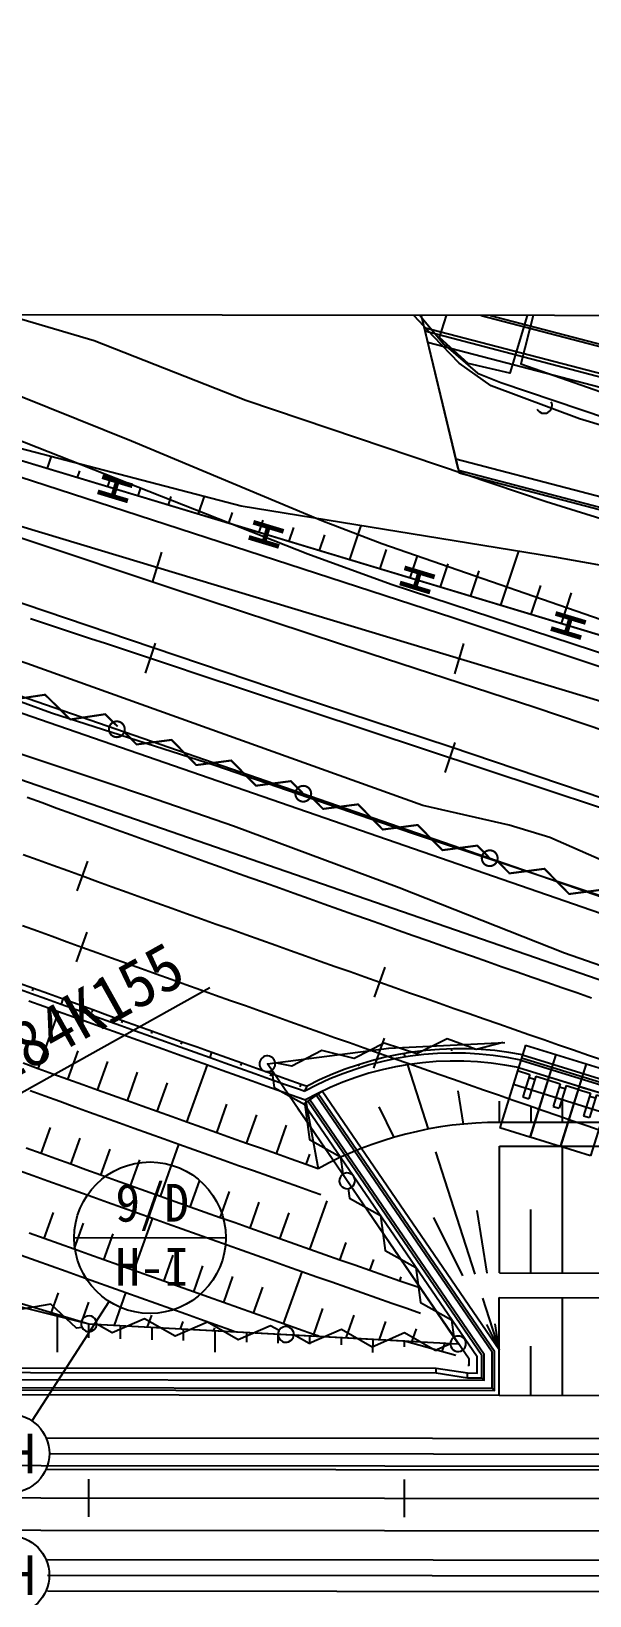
# Model space of a CAD drawing. Header units: millimetres. Extents: x 6886 to 7682, y 1103 to 1809.
# Drawn here: x 7391.7 to 7427, y 1469.7 to 1568.9 of the extents above; entities that cross this region are included whole.
import ezdxf
from ezdxf.enums import TextEntityAlignment as Align
from ezdxf.xclip import XClip

# ---------------------------------------------------------------- set-up
doc = ezdxf.new("R2010")
doc.units = ezdxf.units.MM
doc.header["$LTSCALE"] = 10
doc.header["$MEASUREMENT"] = 0
doc.header["$XCLIPFRAME"] = 2
for name, color, linetype in [('TN-CABL', 4, 'Continuous'), ('TN-MANH', 4, 'Continuous'), ('TZ-BASE', 253, 'Continuous'), ('TZ-CABL', 4, 'Continuous')]:
    doc.layers.add(name, color=color, linetype=linetype)
doc.layers.add('TX-PAPR', color=2, linetype='Continuous', plot=False)
doc.styles.add('GR', font='GulimChe.ttf')
doc.styles.add('SYMBTEXT', font='GulimChe.ttf')
doc.linetypes.add('ZIGZAG', pattern='A,0.0001,-0.2,[131,ltypeshp.shx,S=0.2,R=0,X=-0.2,Y=0],-0.4,[131,ltypeshp.shx,S=0.2,R=180,X=0.2,Y=0],-0.2', length=0.8001)

# ---------------------------------------------------------------- blocks, each defined once
blk = doc.blocks.new('AZ0801')
at = {"color": 0}
blk.add_arc((0, 0), 0.5, 180, 0, dxfattribs=at)
blk = doc.blocks.new('qkd')
at = {"color": 0, "lineweight": -3, "ltscale": 5, "const_width": 0.3}
for points in [[(-1, 0.5), (1, 0.5)], [(0, 0.5), (0, -0.5)], [(-1, -0.5), (1, -0.5)]]:
    blk.add_lwpolyline(points, dxfattribs=at)
blk = doc.blocks.new('7.5m')
at = {"color": 0}
for p, q in [((-1996, 1700), (-2013, -3800)), ((-1996, 1700), (4, 1700)), ((4, 1700), (-13, -3800)), ((-1999, 200), (1, 200)), ((-1999, 0), (-1196, 0)), ((-796, 0), (1, 0)), ((-796, 0), (-796, -1500)), ((-1196, 0), (-1196, -1500)), ((-1196, -200), (-796, -200)), ((-1196, -1500), (-796, -1500)), ((-13, -3800), (-2013, -3800))]:
    blk.add_line(p, q, dxfattribs=at)
blk = doc.blocks.new('smd')
at = {"color": 0, "lineweight": -3, "ltscale": 5, "const_width": 0.13}
blk.add_lwpolyline([(0.5, 0, 1), (-0.5, 0, 1)], format="xyb", close=True, dxfattribs=at)
blk.add_lwpolyline([(12.5, 0), (11.5, 0.5), (9.5, -0.5), (7.5, 0.5), (5.5, -0.5), (3.5, 0.5), (1.5, -0.5), (0.5, 0)], dxfattribs=at)
blk = doc.blocks.new('JD-FGHFFHHF5RSFGS')
at = {"layer": 'TZ-BASE'}
for p, q in [((440.759, 76.476, 44.058), (443.457, 65.277, 44.058)), ((440.826, 76.2, 44.058), (443.391, 65.553, 44.058)), ((417.605, 66.319), (417.353, 65.557)), ((419.409, 65.395), (419.271, 64.978)), ((421.338, 64.851), (421.188, 64.399)), ((423.267, 64.308), (423.105, 63.82)), ((425.195, 63.765), (425.022, 63.242)), ((427.309, 63.782), (426.938, 62.663)), ((429.074, 62.749), (428.854, 62.085)), ((431.024, 62.275), (430.769, 61.507)), ((432.974, 61.802), (432.684, 60.929)), ((437.233, 61.937), (436.515, 59.773)), ((434.924, 61.328), (434.6, 60.351)), ((424.042, 58.315), (424.62, 60.229)), ((438.831, 60.403), (438.431, 59.194)), ((440.789, 59.951), (440.346, 58.616)), ((447.229, 60.312), (446.092, 56.882)), ((442.746, 59.5), (442.261, 58.038)), ((444.703, 59.048), (444.177, 57.46)), ((448.614, 58.133), (448.007, 56.304)), ((450.567, 57.67), (449.923, 55.725)), ((423.59, 52.567), (424.22, 54.466)), ((443.189, 52.535), (443.767, 54.45)), ((442.574, 46.272), (443.203, 48.17)), ((419.267, 38.767), (419.946, 40.649)), ((419.226, 34.264), (419.905, 36.146)), ((438.107, 32.034), (438.773, 33.919)), ((416.437, 32.427), (416.496, 32.592)), ((418.26, 31.583), (418.379, 31.912)), ((416.785, 27.491), (418.091, 31.113)), ((420.203, 31.069), (420.262, 31.234)), ((422.087, 30.392), (422.146, 30.556)), ((423.971, 29.715), (424.03, 29.88)), ((425.856, 29.039), (425.915, 29.204)), ((438.067, 27.534), (438.733, 29.42)), ((447.674, 28.99), (446.036, 23.74)), ((447.674, 28.99), (449.585, 28.401)), ((418.671, 26.812), (419.323, 28.625)), ((420.557, 26.133), (421.209, 27.948)), ((427.682, 28.2), (427.8, 28.529)), ((429.627, 27.691), (429.686, 27.856)), ((439.967, 28.436), (440.034, 28.228)), ((443.011, 28.614), (442.99, 28.749)), ((449.585, 28.401), (447.947, 23.15)), ((422.443, 25.455), (423.094, 27.271)), ((426.219, 24.103), (427.514, 27.729)), ((431.514, 27.019), (431.572, 27.184)), ((437.059, 27.737), (437.103, 27.648)), ((440.193, 27.735), (441.503, 23.659)), ((447.169, 27.367), (447.937, 27.13)), ((447.229, 27.558), (449.14, 26.968)), ((447.937, 27.13), (447.495, 25.697)), ((448.319, 27.012), (447.877, 25.579)), ((447.878, 26.939), (448.261, 26.821)), ((448.32, 27.012), (449.08, 26.777)), ((424.331, 24.779), (424.98, 26.593)), ((433.401, 26.349), (433.459, 26.513)), ((434.785, 26.058), (433.63, 25.267)), ((433.679, 26.064), (433.83, 26.382)), ((443.743, 23.98), (443.411, 26.084)), ((428.108, 23.429), (428.755, 25.245)), ((438.379, 25.069), (439.335, 23.137)), ((446.02, 24.087), (446.021, 25.441)), ((447.495, 25.697), (447.877, 25.579)), ((448.02, 24.085), (448.021, 25.124)), ((450.02, 24.083), (450.021, 25.534)), ((429.998, 22.756), (430.644, 24.574)), ((431.888, 22.084), (432.533, 23.903)), ((416.977, 22.107), (417.571, 23.756)), ((418.866, 21.428), (419.459, 23.078)), ((447.947, 23.15), (446.036, 23.74)), ((420.755, 20.749), (421.347, 22.399)), ((424.537, 19.395), (425.714, 22.691)), ((433.78, 21.413), (434.01, 22.065)), ((441.966, 22.22), (444.46, 14.464)), ((446.011, 14.547), (446.018, 22.587)), ((450.011, 14.543), (450.018, 22.583)), ((422.646, 20.071), (423.236, 21.721)), ((426.429, 18.719), (427.018, 20.37)), ((428.322, 18.045), (428.91, 19.698)), ((430.217, 17.371), (430.803, 19.025)), ((434.009, 16.029), (435.098, 19.117)), ((417.175, 16.722), (417.768, 18.372)), ((422.855, 14.686), (424.032, 17.982)), ((432.112, 16.7), (432.697, 18.352)), ((441.846, 18.064), (443.68, 14.358)), ((445.237, 14.526), (444.607, 18.511)), ((448.011, 14.545), (448.015, 18.565)), ((419.067, 16.043), (419.659, 17.693)), ((420.96, 15.364), (421.551, 17.014)), ((435.907, 15.36), (436.301, 16.482)), ((424.75, 14.009), (425.339, 15.661)), ((426.647, 13.334), (427.235, 14.987)), ((437.806, 14.693), (438.05, 15.39)), ((428.545, 12.659), (429.132, 14.313)), ((432.346, 11.314), (433.51, 14.615)), ((439.706, 14.027), (439.8, 14.297)), ((417.591, 11.927), (418.076, 13.279)), ((421.622, 11.234), (422.35, 13.274)), ((430.445, 11.986), (431.03, 13.639)), ((444.949, 12.943), (446.006, 9.657)), ((446.003, 6.797), (446.009, 12.987)), ((450.003, 6.793), (450.009, 12.983)), ((419.554, 11.435), (420.005, 12.693)), ((434.248, 10.643), (434.828, 12.294)), ((418.006, 9.524), (418.008, 11.823)), ((420.007, 10.422), (420.007, 11.322)), ((422.007, 10.366), (422.007, 11.213)), ((423.72, 11.12), (423.984, 11.858)), ((424.007, 10.311), (424.007, 11.104)), ((425.819, 11.005), (425.982, 11.463)), ((426.006, 10.256), (426.007, 10.995)), ((427.918, 10.891), (427.981, 11.069)), ((436.312, 10.434), (436.811, 11.855)), ((438.41, 10.319), (438.81, 11.465)), ((440.454, 10.107), (440.769, 11.008)), ((445.207, 11.272), (446.006, 9.657)), ((446.006, 9.657), (445.744, 11.317)), ((428.006, 9.514), (428.007, 10.886)), ((430.006, 10.145), (430.007, 10.777)), ((432.006, 10.089), (432.007, 10.668)), ((434.006, 10.034), (434.007, 10.559)), ((436.006, 9.978), (436.007, 10.45)), ((438.006, 9.504), (438.007, 10.341)), ((440.006, 9.867), (440.006, 10.232)), ((442.384, 9.567), (442.58, 10.126)), ((442.006, 9.587), (442.006, 9.673)), ((448.003, 6.795), (448.006, 9.89)), ((442.004, 8.2), (442.005, 8.5)), ((444.004, 7.899), (444.004, 8.199)), ((445.054, 7.748), (444.904, 7.898)), ((445.703, 7.097), (445.554, 7.247)), ((419.996, -0.928), (419.998, 1.472)), ((439.996, -0.948), (439.998, 1.452))]:
    blk.add_line(p, q, dxfattribs=at)
for points, elevation in [([(474.354, 46.075), (453.197, 53.571), (439.15, 58.195), (433.882, 60.114), (398.748, 73.953), (386.767, 78.458), (378.653, 81.218), (361.563, 86.665), (347.173, 90.98), (342.554, 92.195), (333.001, 94.481), (329.393, 95.57), (319.032, 99.095)], 48), ([(489.637, 42.651), (480.395, 46.413), (475.636, 48.185), (455.154, 55.028), (438.564, 60.767), (434.768, 62.218), (422.695, 67.271), (405.159, 74.331)], 47), ([(440.759, 76.476), (453.547, 73.128), (463.222, 70.594), (472.895, 68.062), (482.569, 65.528), (492.243, 62.996), (501.917, 60.462), (511.591, 57.931), (521.266, 55.397)], 44.058), ([(440.799, 76.31), (453.509, 72.983), (463.184, 70.449), (472.857, 67.917), (482.531, 65.383), (492.205, 62.851), (501.879, 60.317), (511.553, 57.785), (521.228, 55.252)], 44.058), ([(441.238, 74.49), (453.091, 71.386), (462.766, 68.853), (472.439, 66.32), (482.113, 63.787), (491.787, 61.255), (501.461, 58.721), (511.135, 56.189), (520.81, 53.656)], 44.058), ([(441.291, 74.269), (453.041, 71.193), (462.715, 68.659), (472.388, 66.127), (482.063, 63.594), (491.736, 61.061), (501.411, 58.528), (511.084, 55.996), (520.759, 53.462)], 44.058), ([(441.464, 73.552), (452.876, 70.564), (462.55, 68.031), (472.224, 65.498), (481.898, 62.965), (491.572, 60.432), (501.246, 57.899), (510.92, 55.367), (520.594, 52.833)], 44.058), ([(443.244, 66.16), (451.179, 64.083), (460.853, 61.549), (470.527, 59.017), (480.201, 56.483), (489.875, 53.951), (499.549, 51.417), (509.224, 48.885), (518.897, 46.352)], 44.058), ([(443.417, 65.443), (451.015, 63.454), (460.688, 60.92), (470.362, 58.388), (480.036, 55.855), (489.71, 53.322), (499.384, 50.789), (509.059, 48.256), (518.732, 45.723)], 44.058), ([(443.457, 65.277), (450.977, 63.309), (460.65, 60.775), (470.324, 58.243), (479.998, 55.709), (489.672, 53.177), (499.346, 50.643), (509.021, 48.111), (518.694, 45.578)], 44.058)]:
    blk.add_lwpolyline(points, dxfattribs=dict(at, elevation=elevation))
for points in [[(403.466, 69.749), (505.267, 39.02), (505.904, 38.827), (506.861, 38.538), (507.818, 38.25), (508.775, 37.961), (509.733, 37.672), (510.69, 37.383), (511.647, 37.094), (512.604, 36.806), (513.561, 36.517), (514.518, 36.229), (515.475, 35.94), (516.433, 35.652), (517.39, 35.364), (518.347, 35.076)], [(520.614, 25.769), (506.603, 30.311), (492.798, 35.017), (473.081, 42.043), (463.995, 45.068), (457.513, 47.255), (448.262, 50.384), (435.939, 54.397), (425.321, 57.907), (415.969, 61.032), (407.145, 63.969), (397.134, 67.187), (386.885, 70.505), (376.577, 73.777), (365.784, 77.05), (354.036, 80.553), (346.802, 82.608), (342.191, 83.8), (333.086, 86.176), (324.78, 88.383), (317.927, 90.079)], [(402.31, 65.919), (504.111, 35.19), (504.748, 34.998), (505.705, 34.709), (506.662, 34.42), (507.62, 34.131), (508.577, 33.842), (509.534, 33.554), (510.492, 33.265), (511.449, 32.976), (512.407, 32.687), (513.364, 32.399), (514.322, 32.11), (515.279, 31.822), (516.237, 31.534), (517.194, 31.246), (518.152, 30.958)], [(415.845, 41.067), (416.785, 40.727), (417.726, 40.387), (418.666, 40.047), (419.607, 39.708), (420.547, 39.369), (421.488, 39.03), (422.429, 38.691), (423.37, 38.352), (424.311, 38.014), (425.252, 37.676), (426.193, 37.338), (427.135, 37.001), (428.076, 36.664), (429.018, 36.327), (429.959, 35.99), (430.901, 35.654), (431.843, 35.318), (432.785, 34.982), (433.727, 34.647), (434.669, 34.312), (435.612, 33.978), (436.554, 33.644), (437.497, 33.31), (438.44, 32.977), (439.383, 32.644), (440.326, 32.311), (441.269, 31.979), (442.213, 31.647), (443.156, 31.316), (444.1, 30.986), (445.044, 30.655), (445.988, 30.326), (446.932, 29.996), (447.877, 29.668), (448.821, 29.34), (449.766, 29.012), (450.711, 28.685), (451.656, 28.358), (452.602, 28.032)], [(317.318, 85.614), (324.977, 83.637), (333.826, 81.371), (340.016, 79.627), (347.35, 77.633), (354.987, 75.625), (363.495, 73.102), (367.6, 71.851), (375.817, 69.697), (389.306, 65.603), (402.195, 61.536), (411.965, 58.288), (422.571, 54.7), (433.145, 51.123), (442.892, 47.913), (454.064, 44.126), (465.935, 40.023), (485.158, 33.423), (506.827, 26.032), (532.459, 17.693)], [(416.311, 56.032), (417.26, 55.718), (418.21, 55.404), (419.159, 55.089), (420.108, 54.775), (421.057, 54.46), (422.007, 54.146), (422.956, 53.831), (423.905, 53.516), (424.854, 53.202), (425.803, 52.887), (426.552, 52.639), (474.725, 36.664)], [(415.803, 36.563), (416.744, 36.223), (417.684, 35.884), (418.625, 35.544), (419.566, 35.205), (420.506, 34.866), (421.447, 34.527), (422.388, 34.188), (423.329, 33.85), (424.27, 33.512), (425.211, 33.174), (426.153, 32.836), (427.094, 32.499), (428.036, 32.162), (428.977, 31.825), (429.919, 31.489), (430.861, 31.153), (431.803, 30.817), (432.745, 30.482), (433.687, 30.147), (434.629, 29.812), (435.572, 29.478), (436.514, 29.144), (437.457, 28.81), (438.4, 28.477), (439.343, 28.145), (440.286, 27.812), (441.23, 27.481), (442.173, 27.149), (443.117, 26.818), (444.061, 26.488), (445.005, 26.158), (445.949, 25.829), (446.893, 25.5), (447.838, 25.171), (448.783, 24.843), (449.727, 24.516), (450.673, 24.189), (451.618, 23.863), (452.563, 23.537)], [(416.095, 44.698), (417.035, 44.358), (417.975, 44.018), (418.915, 43.679), (419.855, 43.339), (420.795, 43), (421.735, 42.661), (422.675, 42.322), (423.615, 41.984), (424.555, 41.646), (425.495, 41.308), (426.435, 40.97), (427.376, 40.633), (428.316, 40.295), (429.256, 39.959), (430.197, 39.622), (431.137, 39.286), (432.078, 38.95), (433.019, 38.615), (433.96, 38.279), (434.901, 37.945), (435.842, 37.61), (436.783, 37.276), (437.724, 36.942), (438.665, 36.609), (439.607, 36.276), (440.548, 35.944), (441.49, 35.612), (442.431, 35.28), (443.373, 34.949), (444.315, 34.619), (445.257, 34.289), (446.2, 33.959), (447.142, 33.63), (448.084, 33.301), (449.027, 32.973), (449.97, 32.646), (450.913, 32.319), (451.856, 31.992)], [(415.554, 32.932), (416.495, 32.592), (417.437, 32.252), (418.378, 31.913), (419.32, 31.573), (420.261, 31.234), (421.203, 30.895), (422.145, 30.557), (423.087, 30.218), (424.029, 29.88), (424.971, 29.542), (425.914, 29.204), (426.856, 28.867), (427.799, 28.53), (428.742, 28.193), (429.685, 27.857), (430.628, 27.52), (431.571, 27.185), (432.514, 26.849), (433.458, 26.514), (433.83, 26.382)], [(415.554, 32.932), (416.495, 32.592), (417.437, 32.252), (418.378, 31.913), (419.32, 31.573), (420.261, 31.234), (421.203, 30.895), (422.145, 30.557), (423.087, 30.218), (424.029, 29.88), (424.971, 29.542), (425.914, 29.204), (426.856, 28.867), (427.799, 28.53), (428.742, 28.193), (429.685, 27.857), (430.628, 27.52), (431.571, 27.185), (432.514, 26.849), (433.458, 26.514), (433.83, 26.382)], [(403.466, 69.749), (478.9, 46.978)], [(371.726, 79.25), (391.354, 74.707), (410.281, 68.234), (429.649, 63.17), (449.507, 59.941), (469.051, 56.445), (473.351, 55.13), (473.698, 55.228), (487.879, 51.516), (506.48, 46.54), (524.084, 38.666)], [(416.207, 31.792), (417.148, 31.453), (418.09, 31.113), (419.031, 30.774), (419.973, 30.434), (420.915, 30.095), (421.857, 29.757), (422.799, 29.418), (423.742, 29.08), (424.684, 28.742), (425.627, 28.404), (426.57, 28.067), (427.513, 27.729), (428.456, 27.393), (429.399, 27.056), (430.342, 26.72), (431.286, 26.384), (432.23, 26.048), (433.174, 25.713), (433.723, 25.518)], [(415.435, 32.603), (416.377, 32.263), (417.318, 31.923), (418.259, 31.583), (419.201, 31.244), (420.143, 30.905), (421.084, 30.566), (422.026, 30.227), (422.968, 29.889), (423.911, 29.55), (424.853, 29.212), (425.795, 28.875), (426.738, 28.537), (427.681, 28.2), (428.624, 27.863), (429.567, 27.527), (430.51, 27.191), (431.454, 26.855), (432.397, 26.519), (433.341, 26.184), (433.679, 26.064)], [(434.53, 21.148), (433.777, 21.415), (432.831, 21.75), (431.885, 22.085), (430.94, 22.421), (429.995, 22.757), (429.05, 23.093), (428.105, 23.43), (427.16, 23.767), (426.216, 24.104), (425.272, 24.442), (424.328, 24.78), (423.384, 25.118), (422.441, 25.456), (421.498, 25.795), (420.554, 26.134), (419.611, 26.473), (418.669, 26.812), (417.726, 27.152), (416.783, 27.491), (415.841, 27.831)], [(434.696, 19.498), (434.223, 19.666), (433.276, 20), (432.33, 20.336), (431.384, 20.671), (430.438, 21.007), (429.492, 21.343), (428.547, 21.68), (427.601, 22.017), (426.656, 22.354), (425.712, 22.692), (424.767, 23.029), (423.823, 23.367), (422.878, 23.706), (421.935, 24.044), (420.991, 24.383), (420.047, 24.722), (419.104, 25.061), (418.161, 25.401), (417.218, 25.74), (416.275, 26.08)], [(440.903, 13.609), (440.65, 13.697), (439.699, 14.029), (438.749, 14.362), (437.8, 14.695), (436.85, 15.028), (435.901, 15.362), (434.952, 15.696), (434.003, 16.031), (433.055, 16.366), (432.107, 16.701), (431.159, 17.037), (430.212, 17.373), (429.265, 17.71), (428.318, 18.046), (427.371, 18.383), (426.425, 18.721), (425.479, 19.058), (424.533, 19.396), (423.587, 19.734), (422.642, 20.073), (421.696, 20.411), (420.752, 20.75), (419.807, 21.089), (418.862, 21.429), (417.918, 21.768), (416.974, 22.108), (416.031, 22.448)], [(441.026, 11.977), (440.156, 12.281), (439.204, 12.613), (438.254, 12.946), (437.303, 13.279), (436.353, 13.613), (435.403, 13.947), (434.454, 14.282), (433.504, 14.617), (432.555, 14.952), (431.607, 15.287), (430.658, 15.623), (429.71, 15.96), (428.763, 16.296), (427.815, 16.633), (426.868, 16.97), (425.921, 17.308), (424.974, 17.646), (424.028, 17.984), (423.082, 18.322), (422.136, 18.661), (421.19, 18.999), (420.245, 19.338), (419.3, 19.678), (418.355, 20.017), (417.411, 20.357), (416.466, 20.697), (415.522, 21.037)], [(320.518, 28.831), (341.24, 20.561), (347.864, 17.27), (360.993, 10.749), (365.233, 9.87), (379.958, 13.413), (400.01, 12.731), (414.104, 13.098), (420.007, 11.322), (443.405, 10.051), (431.317, 27.806), (439.01, 28.803), (446.363, 29.151)], [(446.25, 29.146), (444.537, 28.7), (442.715, 29.385), (440.788, 28.435), (438.705, 29.105), (436.812, 28.134), (434.767, 28.642), (432.853, 27.66), (431.812, 27.873)], [(447.376, 28.036), (493.586, 13.777), (496.837, 11.211)], [(447.42, 28.179), (493.657, 13.912), (496.93, 11.329)], [(447.479, 28.37), (493.752, 14.092), (497.054, 11.486)], [(431.589, 27.387), (431.736, 26.301), (433.688, 25.211), (433.987, 22.995), (435.939, 21.905), (436.089, 20.797)], [(447.229, 27.558), (493.35, 13.326), (496.527, 10.819)], [(364.898, 6.875), (446.003, 6.797), (446.006, 9.657), (434.785, 26.058)], [(364.898, 7.175), (445.703, 7.097), (445.706, 9.564), (434.538, 25.888)], [(364.898, 7.325), (445.554, 7.247), (445.556, 9.518), (434.414, 25.804)], [(446.903, 26.517), (454.638, 24.078), (446.02, 24.087)], [(364.899, 7.825), (445.054, 7.748), (445.056, 9.363), (434.001, 25.521)], [(364.899, 8.275), (442.004, 8.2), (444.004, 7.899), (444.904, 7.898), (444.906, 9.317), (433.877, 25.437)], [(444.005, 8.699), (444.105, 8.698), (444.105, 9.07), (433.217, 24.985)], [(444.004, 8.199), (444.604, 8.198), (444.605, 9.224), (433.63, 25.267)], [(433.723, 25.518), (434.53, 21.148)], [(446.018, 22.587), (459.41, 22.574)], [(434.575, 10.528), (434.24, 10.646), (433.289, 10.981), (432.338, 11.317), (431.388, 11.652), (430.438, 11.988), (429.488, 12.325), (428.538, 12.662), (427.589, 12.999), (426.641, 13.336), (425.692, 13.674), (424.744, 14.012), (423.797, 14.35), (422.849, 14.688), (421.902, 15.027), (420.955, 15.366), (420.008, 15.705), (419.062, 16.044), (418.116, 16.384), (417.171, 16.724), (416.225, 17.064)], [(436.437, 19.888), (436.52, 19.275), (438.472, 18.185), (438.771, 15.969), (440.723, 14.879), (441.022, 12.663), (442.974, 11.572), (443.124, 10.464)], [(429.248, 10.818), (428.987, 10.911), (428.037, 11.248), (427.087, 11.585), (426.138, 11.923), (425.189, 12.26), (424.241, 12.599), (423.292, 12.937), (422.344, 13.276), (421.397, 13.614), (420.449, 13.954), (419.502, 14.293), (418.556, 14.632), (417.609, 14.972), (416.663, 15.312), (415.718, 15.652)], [(446.011, 14.547), (485.331, 14.508)], [(419.563, 11.093), (419.226, 11.035), (417.599, 12.569), (415.396, 12.187), (414.583, 12.954)], [(446.009, 12.987), (490.195, 12.944)], [(415.363, 12.485), (420.007, 11.322), (440.006, 10.232), (443.253, 9.323)], [(432.055, 10.891), (431.518, 11.197), (429.466, 10.307), (427.524, 11.414), (425.472, 10.524), (423.529, 11.631), (421.478, 10.741), (420.507, 11.295)], [(442.974, 10.074), (441.948, 9.629), (440.005, 10.736), (437.954, 9.846), (436.011, 10.953), (433.96, 10.063), (432.988, 10.617)], [(364.899, 8.275), (383.975, 8.257), (385.476, 8.555), (442.005, 8.5), (444.004, 8.199)], [(446.003, 6.797), (493.778, 6.75)], [(-0.035, 2.05), (19.974, 2.333), (39.983, 2.51), (59.99, 2.603), (79.995, 2.636), (99.998, 2.632), (112.168, 2.621), (699.999, 2.05)], [(0, 0), (19.998, 0.283), (39.997, 0.46), (59.997, 0.553), (79.997, 0.586), (99.997, 0.582), (112.166, 0.571), (699.997, 0)], [(0.035, -2.05), (0.036, -2.05), (20.022, -1.767), (40.011, -1.59), (60.003, -1.497), (79.998, -1.464), (99.996, -1.468), (112.165, -1.479), (699.995, -2.05)]]:
    blk.add_lwpolyline(points, dxfattribs=at)
for points in [[(199.257, 94.283), (204.729, 96.411, -0.152658), (236.282, 98.56), (337.635, 74.296, -0.01357), (348.275, 71.442), (350.195, 70.867), (351.273, 70.55), (405.978, 54.269), (407.914, 53.683), (409.851, 53.075), (411.781, 52.447), (413.701, 51.802), (414.441, 51.548), (534.376, 10.051), (541.667, 7.529, -0.046142), (550.559, 3.501), (558.627, -1.092)], [(236.05, 97.588), (337.402, 73.324, -0.01357), (347.99, 70.483), (405.686, 53.313, -0.010961), (414.116, 50.602), (541.34, 6.583, -0.046142), (550.064, 2.632), (560.033, -3.043, 0.13329), (574.236, -6.708), (580.822, -6.626, -0.244233), (598.936, -15.75), (610.099, -31.218, 0.241251), (620.657, -36.61), (654.321, -36.568)], [(235.118, 93.698), (336.471, 69.434, -0.01357), (346.849, 66.649), (404.545, 49.479, -0.010961), (412.808, 46.821), (540.032, 2.803, -0.046142), (548.085, -0.844), (558.054, -6.52, 0.13329), (574.286, -10.708), (580.872, -10.625, -0.244233), (595.693, -18.09), (606.855, -33.558, 0.241251), (620.662, -40.61), (654.326, -40.568)]]:
    blk.add_lwpolyline(points, format="xyb", dxfattribs=at)
for points in [[(431.812, 27.873, 1), (430.821, 27.739, 1)], [(436.089, 20.797, 1), (436.652, 19.97, 1)], [(420.507, 11.295, 1), (419.508, 11.349, 1)], [(432.988, 10.617, 1), (431.99, 10.671, 1)], [(443.124, 10.464, 1), (443.687, 9.638, 1)]]:
    blk.add_lwpolyline(points, format="xyb", close=True, dxfattribs=at)
for points in [[(316.593, 101.286, 48.3), (329.027, 97.72, 48.05), (337.946, 95.598, 47.822), (350.196, 92.75, 47.627), (361.439, 90.247, 47.282), (373.852, 86.972, 46.968), (385.822, 83.779, 46.679), (397.636, 80.619, 46.342), (405.362, 78.385, 45.903), (412.613, 75.927, 45.817), (420.348, 73.652, 45.495), (429.942, 69.879, 45.284), (437.015, 67.492, 45.112), (448.974, 63.456, 44.861), (459.973, 60.032, 44.618), (469.964, 56.6, 44.469), (477.874, 53.695, 44.195), (486.615, 50.93, 43.905), (492.95, 48.691, 43.709)], [(270.103, 110.982, 52.19), (268.314, 105.82, 52.379), (291.805, 100.188, 54.505), (312.946, 95.205, 54.53), (327.458, 91.615, 54.454), (343.657, 87.317, 54.291), (358.738, 83.08, 54.203), (374.959, 78.13, 53.574), (391.953, 72.736, 53.461), (402.372, 69.327, 53.385), (421.441, 63.127, 53.133), (443.055, 56.086, 52.92)], [(495.06, 54.812, 43.717), (492.959, 55.858, 43.882), (486.996, 58.09, 44.038), (479.389, 61.065, 44.289), (471.52, 62.707, 44.399), (465.683, 64.254, 44.453), (458.517, 66.449, 44.642), (451.098, 68.701, 44.822), (445.494, 70.791, 44.939), (443.463, 72.224, 45.025), (441.83, 73.919, 45.065), (440.604, 75.231, 45.127), (440.118, 76.003, 45.151), (439.778, 76.779, 45.182), (439.567, 77.559, 45.206), (439.523, 78.257, 45.221), (439.589, 79.28, 45.229), (439.93, 84.773, 45.386), (439.486, 90.429, 45.425), (439.391, 93.286, 45.448)], [(439.687, 93.784, 45.441), (439.902, 92.856, 45.441), (440.014, 90.828, 45.441), (440.239, 86.984, 45.441), (440.201, 83.587, 45.441), (439.967, 81.2, 45.425), (439.791, 78.168, 45.206), (439.884, 77.186, 45.166), (440.186, 76.418, 45.143), (441.11, 75.095, 45.143), (442.501, 73.426, 45.143), (444.623, 71.595, 45.143), (446.112, 70.986, 44.79), (454.555, 68.146, 44.218), (462.6, 65.706, 44.218), (468.899, 63.875, 44.023), (475.891, 62.39, 43.96), (479.528, 61.661, 43.983), (486.24, 59.037, 43.929), (486.984, 59.127, 44.007)], [(465.154, 33.749, 48.567), (452.391, 38.444, 48.629), (440.504, 42.412, 48.59), (427.99, 46.708, 48.81), (417.638, 50.041, 49.013), (407.529, 53.73, 49.303), (396.694, 57.199, 49.523), (386.844, 60.344, 49.593), (376.989, 63.368, 49.742), (368.581, 65.988, 50.337), (360.961, 68.702, 50.463), (352.357, 71.768, 50.565), (345.167, 74.077, 50.745), (336.564, 76.757, 50.721), (329.077, 78.651, 50.635), (322.202, 80.295, 50.33)], [(453.913, 98.36, 46.585), (447.382, 72.171, 46.263), (452.864, 70.256, 46.545), (459.447, 96.917, 46.851), (453.913, 98.36, 46.585)], [(517.136, 19.062, 48.657), (496.125, 26.75, 48.86), (486.556, 29.277, 48.88), (469.094, 34.635, 49), (457.767, 38.393, 49.04), (449.213, 42.152, 49.11), (446.624, 42.921, 49.1), (441.159, 44.169, 49.09), (416.083, 53.17, 49.39), (400.098, 58.533, 49.59), (378.695, 65.248, 49.73), (353.661, 73.646, 50.2), (349.002, 74.352, 50.15), (344.851, 75.254, 50.22), (327.002, 80.698, 50.37), (312.039, 84.363, 50.35), (305.254, 86.202, 50.5), (298.715, 87.482, 50.57), (280.319, 91.709, 50.71), (264.745, 94.508, 50.67), (263.475, 94.354, 49.59)], [(415.386, 47.561, 49.264), (421.084, 45.654, 49.201), (423.725, 44.772, 49.139), (429.169, 42.89, 48.864), (439.673, 38.977, 48.802), (450.15, 34.844, 48.817), (460.752, 31.133, 48.622), (466.559, 28.902, 48.637)], [(448.648, 78.109, 47.572), (446.672, 71.58, 47.423), (444.029, 72.208, 47.431), (442.219, 73.849, 47.423), (444.054, 79.604, 47.486), (448.648, 78.109, 47.572)], [(486.996, 58.09, 44.085), (486.996, 58.09, 44.085), (479.389, 61.065, 44.156), (471.52, 62.707, 44.312), (465.683, 64.254, 44.43), (458.517, 66.449, 44.43), (451.098, 68.701, 44.689), (451.098, 68.701, 44.79), (445.494, 70.791, 44.861)], [(443.055, 56.086, 52.92), (461.702, 49.892, 52.806), (481.545, 43.322, 52.744), (495.658, 38.522, 52.416)]]:
    blk.add_polyline3d(points, dxfattribs=at)
for centre, radius, start, end in [((443.196, 8.529), 19.951, 77.90399, 118.49115), ((443.196, 8.529), 19.451, 78.03515, 119.14386), ((443.493, 7.895), 20.86, 78.98293, 117.59384), ((445.997, 0.247), 23.84, 89.94437, 118.74935)]:
    blk.add_arc(centre, radius, start, end, dxfattribs=at)
for name, p, rotation in [('AZ0801', (448.852, 69.539, 44.819), 28.44912486134563), ('qkd', (421.664, 64.255), 343.2033815472389), ('qkd', (431.238, 61.366), 343.2033815472389), ('qkd', (440.811, 58.476), 343.2033815472389), ('qkd', (450.384, 55.586), 343.2033815472389), ('smd', (409.945, 53.044), 341.9946072187089), ('smd', (421.775, 49.01), 340.9149185481131), ('smd', (433.588, 44.923), 340.9149185481131), ('smd', (445.401, 40.836), 340.9149185481131)]:
    blk.add_blockref(name, p, dxfattribs=dict(at, rotation=rotation))
at = {"layer": 'TZ-BASE', "xscale": 0.000999999983550128, "yscale": 0.000999999983550128, "zscale": 0.000999999983550128, "rotation": 342.851318843347}
for p in [(451, 26.185), (452.921, 25.592)]:
    blk.add_blockref('7.5m', p, dxfattribs=at)
blk = doc.blocks.new('TTTW101-2')
blk.add_line((-6, 0), (6, 0))
blk.add_circle((0, 0), 6)
at = {"style": 'SYMBTEXT'}
for tag, p in [('TTTW_TITLE_1', (0.17, 2.77)), ('TTTW_TITLE_2', (0.17, -2.31))]:
    blk.add_attdef(tag, text='', height=3, dxfattribs=at).set_placement(p, align=Align.MIDDLE_CENTER)
blk = doc.blocks.new('JD-DXGCJNDJ6FHK')
at = {"layer": 'TZ-BASE'}
blk.add_line((415.149, 80.199), (419.993, 87.736), dxfattribs=at)
at = {"layer": 'TZ-BASE', "flags": 128}
blk.add_lwpolyline([(413.709, 84.846), (413.709, 100.549), (426.368, 107.635)], dxfattribs=at)
at = {"layer": 'TZ-BASE', "xscale": 0.7999999999856668, "yscale": 0.7999999999856668, "zscale": 0.7999999999856668, "rotation": 359.944370436161}
blk.add_blockref('TTTW101-2', (422.588, 91.774), dxfattribs=at).add_auto_attribs({'TTTW_TITLE_1': '9/D', 'TTTW_TITLE_2': 'H-I'})
at = {"layer": 'TZ-BASE', "style": 'GR'}
blk.add_text('284K155', height=3, rotation=29.23871, dxfattribs=at).set_placement((413.201, 101.41))
blk = doc.blocks.new('TZMH101')
at = {"linetype": 'Continuous'}
blk.add_circle((0, 0), 2.5, dxfattribs=at)
at = {"style": 'SYMBTEXT'}
blk.add_attdef('TZMH_TITLE', text='', height=2.5, dxfattribs=at).set_placement((0, 0), align=Align.MIDDLE_CENTER)

msp = doc.modelspace()

# ---------------------------------------------------------------- linework, layer by layer
at = {"layer": 'TN-CABL', "linetype": 'ZIGZAG', "ltscale": 0.5}
for points in [[(7392.794, 1478.714), (7465.794, 1478.643)], [(7392.671, 1470.998), (7465.786, 1470.927)]]:
    msp.add_lwpolyline(points, dxfattribs=at)
at = {"layer": 'TX-PAPR', "flags": 128}
msp.add_lwpolyline([(6976.584, 1400.621), (7235.316, 1401.046), (7635.217, 1400.658), (7675.218, 1400.657), (7675.364, 1550.657), (7635.363, 1550.657), (7235.266, 1551.046), (6974.004, 1550.617), (6976.584, 1400.621)], dxfattribs=at)
at = {"layer": 'TZ-CABL', "flags": 128}
for points in [[(7392.586, 1479.714), (7466.003, 1479.643)], [(7392.794, 1478.714), (7465.794, 1478.643)], [(7392.584, 1477.714), (7466.001, 1477.643)], [(7392.672, 1471.998), (7465.996, 1471.927)], [(7392.671, 1470.998), (7465.786, 1470.927)], [(7392.67, 1469.998), (7465.994, 1469.927)]]:
    msp.add_lwpolyline(points, dxfattribs=at)

# ---------------------------------------------------------------- block references
at = {"layer": 'TN-MANH', "rotation": 359.9443704350932}
for p in [(7390.294, 1478.716), (7390.286, 1471)]:
    msp.add_blockref('TZMH101', p, dxfattribs=at).add_auto_attribs({'TZMH_TITLE': 'TH'})
at = {"layer": 'TZ-BASE'}
ref = msp.add_blockref('JD-FGHFFHHF5RSFGS', (6975.294, 1475.619), dxfattribs=at)
XClip(ref).set_block_clipping_path([(1.2904532464, -74.9979808822), (260.0220382386, -74.5728554974), (659.9232409142, -74.9611279262), (699.9238423978, -74.9611632133), (700.0694803054, 75.0388367882), (660.068878978, 75.0388013723), (259.9716238311, 75.4272641526), (-1.2904532465, 74.9979808817)])
msp.add_blockref('JD-DXGCJNDJ6FHK', (6976.584, 1400.621), dxfattribs=at)

doc.saveas('drawing.dxf')
